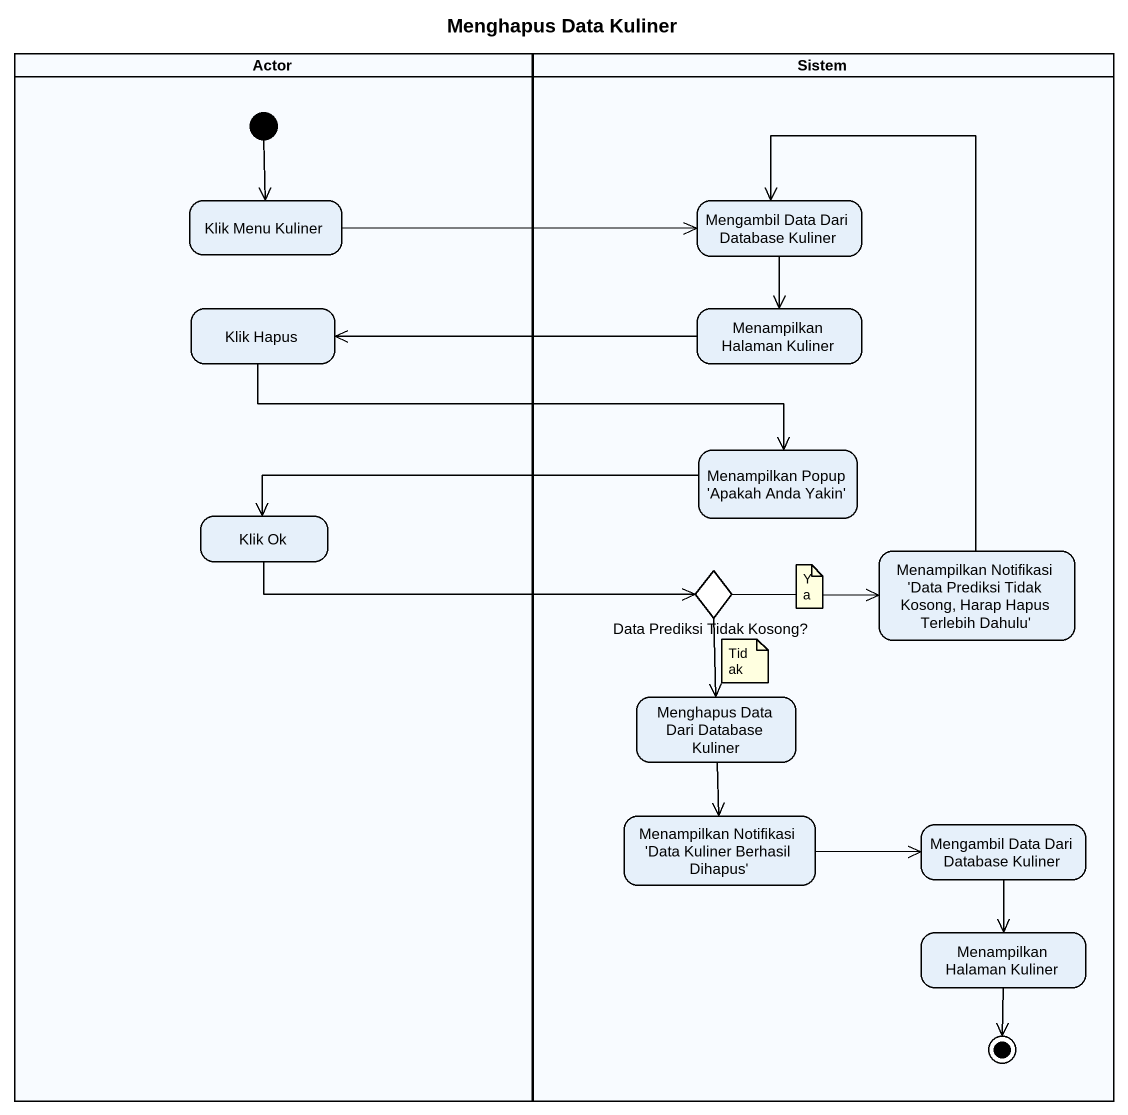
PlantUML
@startuml
title Menghapus Data Kuliner
hide empty description
state "Actor" as Actor_ <<partition>> {
  state "Klik Menu Kuliner" as Klik_Menu_Kuliner
  state "Klik Hapus" as Klik_Hapus
  state "Klik Ok" as Klik_Ok
  [*] --> Klik_Menu_Kuliner
}
state Sistem <<partition>> {
  state "Mengambil Data Dari Database Kuliner" as Mengambil_Data_Dari
  state "Menampilkan Halaman Kuliner" as Menampilkan_Halaman_Kuliner
  state "Menampilkan Popup 'Apakah Anda Yakin'" as Menampilkan_Popup_Apakah
  state "Data Prediksi Tidak Kosong?" as Data_Prediksi_Tidak_Kosong <<choice>>
  state "Menampilkan Notifikasi 'Data Prediksi Tidak Kosong, Harap Hapus Terlebih Dahulu'" as Menampilkan_Notifikasi_Data
  state "Menghapus Data Dari Database Kuliner" as Menghapus_Data_Dari
  state "Menampilkan Notifikasi 'Data Kuliner Berhasil Dihapus'" as Menampilkan_Notifikasi_Data_2
  state "Mengambil Data Dari Database Kuliner" as Mengambil_Data_Dari_2
  state "Menampilkan Halaman Kuliner" as Menampilkan_Halaman_Kuliner_2
  Menampilkan_Halaman_Kuliner_2 --> [*]
}
Klik_Menu_Kuliner -right-> Mengambil_Data_Dari
Mengambil_Data_Dari --> Menampilkan_Halaman_Kuliner
Klik_Hapus -right-> Menampilkan_Popup_Apakah
Menampilkan_Halaman_Kuliner -left-> Klik_Hapus
Menampilkan_Popup_Apakah -left-> Klik_Ok
Klik_Ok -right-> Data_Prediksi_Tidak_Kosong
Data_Prediksi_Tidak_Kosong -right-> Menampilkan_Notifikasi_Data
Data_Prediksi_Tidak_Kosong --> Menghapus_Data_Dari
Menampilkan_Notifikasi_Data -up-> Mengambil_Data_Dari
Menghapus_Data_Dari --> Menampilkan_Notifikasi_Data_2
Menampilkan_Notifikasi_Data_2 -right-> Mengambil_Data_Dari_2
Mengambil_Data_Dari_2 --> Menampilkan_Halaman_Kuliner_2
note as N1
  Ya
end note
note as N2
  Tidak
end note
@enduml
